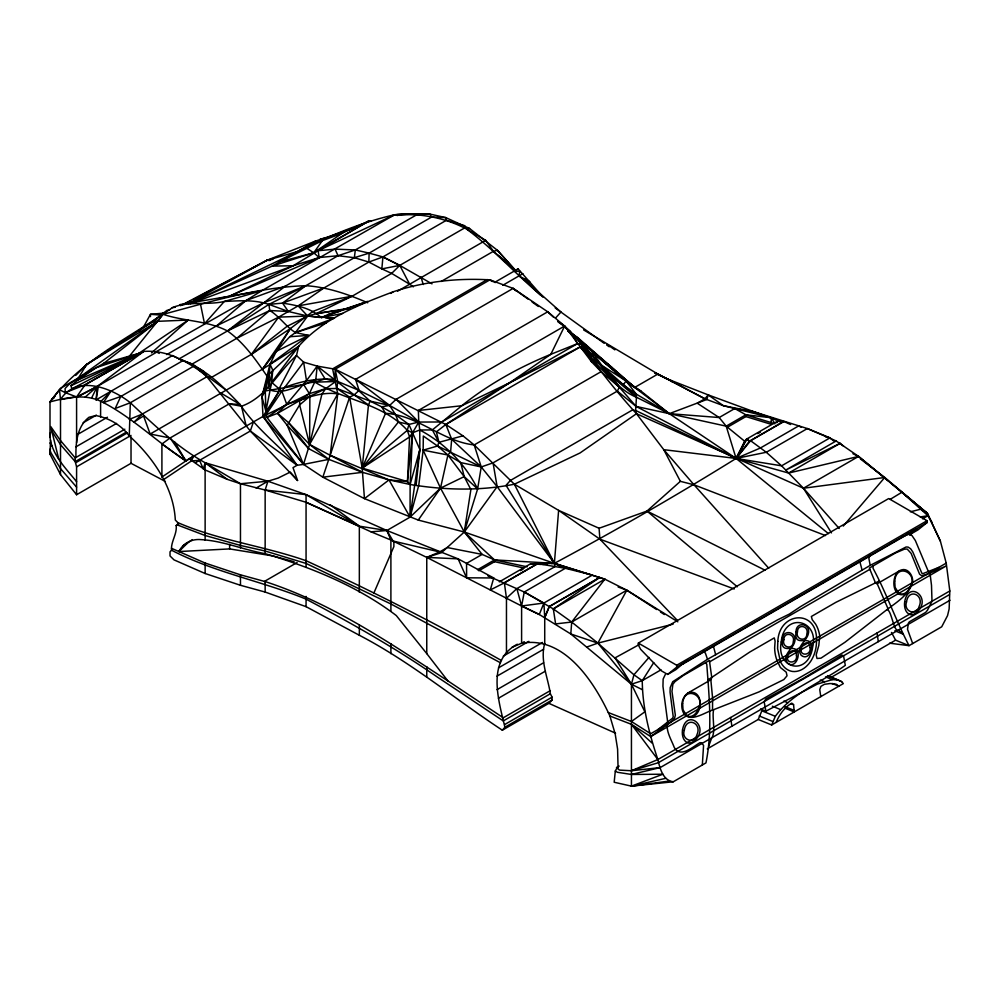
<?xml version="1.0" encoding="UTF-8"?>
<svg xmlns="http://www.w3.org/2000/svg" width="1000" height="1000" viewBox="0 0 1000 1000"><rect width="100%" height="100%" fill="white"/><g stroke="black" fill="none" stroke-linecap="round" stroke-linejoin="round"><path stroke-width="1.5" d="M705.575 662.638L706.775 664.3C709.188 697.075 712.55 730.312 705.962 762.9L673.3 781.762C662.862 780.588 659.875 768.1 657.85 759.538C649.338 734.112 642.463 707.7 642.262 680.662L653.737 662.613M353.612 228.275L315.413 241.137L272.175 266.1L190.037 303.337L297.262 251.625C328.4 236.312 360.712 222.4 394.625 214.75C419.4 213.05 444.888 217.45 466.887 229.237C494.2 249.713 516.75 275.35 542.95 296.988L518.112 268.85L515.638 270.575L497.425 250.312L469.487 228.45L445.812 217.613L431.562 217.075L369.125 253.125L354.35 257.7L305.85 285.7L268.913 304.4L227.45 330.962L178.95 358.975L192.175 364.05L206.8 376.675L250.325 431.025L297.087 465.275L263.012 416.425L261.938 396.788L265.287 390.962L303.6 384.475L309.375 393.663L309.875 396.262L309.6 444.45L303.512 464.4L297.087 465.275L293 467.638L297.562 480.5L290.238 472.088L278.125 478.088L267.925 481.225L240.463 483.738L227.162 479.312L205.138 469.975L189.163 458.762L161.988 476.975M165.325 481.438L131.025 463.312L76.588 494.738L60.512 474.588L60.512 399.562C76.45 374.387 111.725 387.725 130.338 402.75C153.537 424.5 177.237 447.262 205.113 462.725L240.463 483.738L265.15 490.025L306.062 502.275L371.037 531.825L386.875 530.513L410.05 517.137L418.75 485.412L423.15 450.163L423.325 436.05L437.525 446.012L447.912 455.012L460.737 462.6L481.238 466.95L493.05 462.863L617.325 391.112L619.338 387.225C609.138 371.138 593.763 359.475 582.975 343.888L626.062 380.988L669.287 413.663L736.1 458.438L828.413 533.612M776.175 722.375C779.275 714.725 784.538 707.25 791.812 703.15L793.575 704.712L794.237 711.938L784.812 708.1M178.95 358.975L192.175 364.05L236.912 338.225L278.637 317.137L298.137 305.875L324.113 287.875L368.85 262.05L369.125 253.125L355.325 249.95L335.075 249.137L318.087 250.725L293.175 265.75L229.5 296.225L218.975 298.488M839.212 528.488L803.45 488.237L636.475 413.713L580.037 452.962L514.362 484.212C479.925 491.087 444.588 490.163 410.138 484.487L407.45 481.587L409.588 436.938L407.3 430.325C382.925 403.363 344.487 400.462 314.95 382.163C299.75 382.688 285.738 395.487 270.55 390.138L268.412 387.413L269.975 364.237L276.337 351.275L290.4 328.537L312.875 311.438L352.075 296.238L391.65 273.4L399.775 265.387L464.588 227.963L469.487 228.45L466.887 229.237L485.675 240.338L493.438 251.3L515.638 270.575L513.763 271.35L519.85 271.337L518.825 276.012L528.875 281.062L523.5 278.913L540.45 295.012M873.175 565.887L873.05 568.3C886.55 593.337 895.812 620.388 909.05 645.662L941.712 626.8L947.537 615.638L949.137 608.95L949.812 590.975L946.225 563.125L940.4 541.188L927.35 513.375L858.575 456.413L836.112 440.938L807.362 428.562L754.137 411.812L723.388 405.688L704.912 398.8L657.887 374.05L583.65 329.925M501.475 660.537C437.762 624.5 372.6 591.213 306.062 560.725C263.85 545.925 218.863 540.5 177.688 522.55L175.312 520.025C173.65 487.312 152.938 457.35 129.262 435.925L130.338 402.75L193.85 366.087C212.325 374.55 226 390.163 240 404.387C255.562 427.738 278.05 444.988 297.087 465.275M702.325 765.013L703.575 745.387L701.438 742.763L700.013 742.675C693.15 746.513 680.25 758.6 674.237 747.387C671.312 739.5 665.362 730.662 667.675 722.013L662.95 686.312L663.138 679.062L665.263 674.587M464.588 227.963L464.762 225.725L446.425 220.263L382.925 256.925L368.85 262.05L354.35 257.7L338.038 255.712L319.2 257.538L293.175 265.75L190.175 303.762M506.463 652.9L506.463 598.237L516.862 588.612L555.037 566.575L554.375 563.35L558.625 510.375L514.362 484.212L474.188 444.938L462.962 435.838L445.838 424.5L335.15 369.212L317.188 366.1L303.625 362.15L296.5 355.5L298.625 346.388C323.088 318.5 359.338 304.637 393.212 291.788C424.3 281.537 457.275 277.913 489.875 279.875L513.162 288.387L547.712 311.8L564.663 326.012L610.913 375.887L636.438 397.25L669.287 413.663L726.2 426.163L744.638 441.225L746.6 439.087L777.85 421.037L781.95 422.425L783.85 421.512L790.6 424.525M768.713 568.212L694.025 484.812L663.763 449.675L636.475 413.713C616.525 391.962 598.175 368.25 580.812 344.212L577.513 343.625L550.812 354.325L509.688 382.75L445.838 424.5L451.675 439.263L450.613 451.8L447.912 455.012L440.5 488.125L418.263 520.075L364.462 498.638L322.825 477.175L303.512 464.4L263.012 416.425L278.688 391.838L279.288 388.4L296.5 355.5C277.725 372.425 266.537 397.238 241.475 406.25L229.088 403.925L170.1 437.975L161.912 444.012L161.912 476.85M177.65 358.275L172.488 355.513L96.112 399.888L97.275 386.425L143.675 351.425C176.588 349.012 201.388 372.562 226.175 390.15L262.438 369.212L298.625 346.388L271.675 382.375L265.887 411.188L266.9 417.375L303.512 464.4L328.787 459.363L362.5 472.325L389.012 479.9L410.138 484.487L410.05 517.137L440.5 488.125L464.2 476.613L477.625 488.938L464.3 532.013L441.512 552.65L426.763 557.4L390.9 540.025L371.037 531.825M76.588 481.688C65.788 468.25 52.237 455.213 50 437.35L50 401.912C81.025 359.7 130.588 337.375 172.325 307.663C188.538 300.775 207.237 305.4 224.3 301.475C239.137 300.75 254.613 299.513 268.913 304.4L269.762 310.5C279.625 316.475 285.7 326.5 295.45 332.562L308.663 335.4L269.975 364.237L272.762 370.112L271.675 382.375L281.875 391.213L286.688 404.15L277.6 413.3L266.9 417.375L263.012 416.425L189.163 458.762M495.3 282.575L489.875 279.875L335.15 369.212L370.175 401.15L368.475 404.963L362.188 468.113L364.462 498.638L389.012 479.9L407.45 481.587L412.55 432.788L418.762 422.05L418.363 410.475L564.663 326.012L591.425 361.675L601.087 371.675L619.338 387.225L636.112 406.425L736.1 458.438L788.662 473.05L858.575 456.413L882.712 476.2M617.6 766.775L615.3 771.038L614.175 782.25L631.438 786.137L673.3 781.762M277.6 413.3L288.625 422.713L309.6 444.45L328.787 459.363L308.738 448.675L287.225 425.337L277.6 413.3L299.762 400.562L309.375 393.663L315.788 379.787L317.188 366.1L354.162 394.913L368.475 404.963M50 437.35L50.512 432.512M416.1 485.438L419.85 449.487L419.762 430L418.762 422.05L396.138 399.312L389.637 405.425L381.625 406.788L370.175 401.15L336.938 388.5L325.712 388.663L309.375 393.663L263.012 416.425M354.35 257.7L355.325 249.95L418.312 213.863L396.725 214.613M76.588 494.738L76.588 466.838L75.213 461.637L75.213 457.875L75.975 457.512C75.562 443.363 76.912 426.5 89.038 417.25L95.913 415.575C109.113 418.075 121.137 425 129.262 435.925M677.837 621.825L626.825 590.212L604.85 579.175L554.375 563.35L494.538 559.913L464.3 532.013L470.875 489.575L464.2 476.613L447.912 455.012L423.15 450.163L440.5 488.125L464.3 532.013L482.137 554.4L494.538 559.913L527.087 566.825M601.087 371.675L474.188 444.938C442.025 441.337 418.1 415.15 385.525 413.338L381.625 406.788L395.6 414.75L408.913 424.45L419.85 449.487L410.05 517.137L389.012 479.9L330.163 455.275L337.75 393.862L332.625 368.875L487.35 279.538M96.112 399.888L98.25 386.938M474.188 444.938L481.238 466.95L477.625 488.938C464.988 463.638 444.637 443.2 419.762 430L412.55 432.788L409.588 436.938L362.188 468.113L349.625 397.15L336.938 388.5L337.7 381.475L335.15 369.212L335.15 379.55C317.987 377.612 300.85 381.35 284.8 387.312M60.512 474.588L50 454.175L50.512 451.25M50 454.175L50.512 440.05M50.512 448.375L50 451.213L60.512 468.625L76.588 487.125M178.85 524L176.188 525.538C177.225 534.225 170.725 541.65 171.525 550.2L170.025 551.862L170.025 555.95L173.988 559.862L205.138 573.513L240.463 585.288L265.15 592.05L306.062 606.663L359.338 635.262C410.312 661.737 454.75 698.85 502.325 730.2L504.9 727.237C498.663 700.512 486.087 660.888 517.312 644.212M502.325 730.2L549.312 703.075L552.075 700L552.075 697.175L550.35 693.75C547.888 677.325 540.013 660.7 544.637 643.7M512.013 647.262L521.6 643.263L521.6 605.988L524.263 592.013L565.337 568.3L592.35 575.075L543.913 603.038L521.6 605.988L426.763 557.4L426.763 653.612L447.788 680.837L503.288 717.775L550.35 690.612M269.975 364.237L261.938 396.788L265.887 411.188L265.287 390.962L269.288 373.925L298.625 346.388M268.412 387.413L272.762 370.112M869.8 555.1L868.888 558.562L870.2 565.363L800.775 606.462L789.325 614.087L777.412 619.95L707.513 659.287L672.712 681.725L670.2 687.625L670.062 692.062L673.225 716.8L672.575 718.188L658.062 729.5M407.45 481.587L362.188 468.113L407.3 430.325L408.913 424.45L418.762 422.05L441.788 421.987L577.513 343.625L570.35 331.238L559.012 321.987M419.85 449.487L410.138 484.487L412.55 432.788L407.3 430.325M163.65 479.562L191.45 460.938L199.55 460.35L203.337 469.012L205.113 462.725L267.925 481.225L306.062 494.637L386.875 530.513L458.113 558.85L493.725 577.962L490.3 589.95L504.375 582.863L537.625 563.663L565.337 568.3L554.375 563.35L464.3 532.013L418.263 520.075M758.225 719.475L761.862 710.825L775.325 716.312C792.7 692.525 822.138 682.075 845.312 665.337L843.55 655.837L841.925 655.075L803.825 678.075L765.738 699.062L764.137 701.688L765.9 711.188L817.312 684.125L832.262 679.613L838.238 679.987L841.663 681.637L843.325 683.6L771.688 724.963L758.225 719.475L707.262 748.9M771.688 724.963L775.325 716.312M664.488 377.85L708.213 394.9L706.787 399.5L669.287 413.663L636.112 406.425L617.325 391.112M426.763 653.612L396.287 615.55C357.8 586.188 311.262 567.487 265.15 553.663L265.15 490.025L267.925 481.225L256.137 488.038M262.538 394.1L269.288 373.925L266.7 375.662C255.538 359.312 243.812 342.512 227.45 330.962C207.763 320.538 184.163 321.438 163.15 314.325L127.963 357.987M195.475 462.7L250.325 431.025L253.4 421.975M708.725 746.175L711.612 738.162C716.075 732.412 711.675 716.6 713.688 709.663L758.95 691.912L783.85 679.575L787.038 675.775L786.225 672.163L780.413 667.537L777.075 660.6A31 22.925 -81 0 1 774.638 647.837L775.113 641.1L774.262 637.9L749.762 652.05L708.188 679.775M423.15 450.163L437.525 446.012L438.95 442.312L436.375 431.863L445.838 424.5L580.087 347L583 347.225C602.075 362.812 612.825 387.5 636.438 397.25L635.65 410.487L636.475 413.713M487.912 575.9L524.263 592.013L543.913 603.038L539.288 614.475L570.812 633.987L631.438 684.212L642.375 689.712M385.525 413.338L362.188 468.113L398.413 421.975L395.6 414.75L389.637 405.425L355.575 379.363L513.162 288.387L528.288 299.25M373.8 593.2L393.875 546.613L393.875 542.375L386.875 530.513L359.338 526.175L306.062 502.275M191.45 460.938L193.5 456.25L185.9 460.938C157.662 442.512 133.3 418.237 103.4 402.587C86.613 393.35 67.562 397.25 50 401.912L60.35 388.4L103.575 363.45L157.675 321.325L163.625 312.688L163.15 314.325C209.887 301.925 257.3 287.2 305.85 285.7C327.388 287.075 348.05 294.237 367.713 302.775M712.537 710.325L712.588 698.025L710.837 679.775L711.775 677.663L709.388 660.438L683.188 675.575L675.013 681.587L672.862 684.3L671.963 691.375L675.35 715.225L674.513 718.3L670.675 722.225L650.688 736.587L631.438 724.325L609.9 716.012C594.587 682.575 564.388 635.438 521.6 643.263L524.288 641.7M183.175 360.487L120.738 396.525L115.213 408.488L130.338 402.75M91.613 397.987L97.275 386.425L156.812 352.05L159.238 353.413M564.663 326.012L550.812 354.325A444.325 300.175 10.4 0 0 461.75 405.75L432.362 429.925L419.762 430M418.762 422.05L389.637 405.425L359.075 390.387L337.7 381.475L335.637 381.512L325.712 388.663L309.875 396.262L299.625 404.913L287.225 425.337L303.512 464.4M586.8 647.038L597.863 643.112L626.825 590.212L656.6 609.5M138.5 331.312L143.312 327.362L150.475 314.312L164.188 313.087M278.688 391.838L266.325 414.212L281.875 391.213L303.625 362.15L306.475 380.637L286.688 404.15L266.9 417.375M745.938 440.637L736.1 458.438C676.7 495.363 616.038 530.325 554.375 563.35L551.462 563.575M776.862 422.788L777.85 421.037M85.025 397.262L97.275 386.425L76.588 396.912L65.3 392.663L65.075 388.5L68.812 384.6L78.5 377.925L86.587 364.425L157.012 318.988M84.963 366.95L86.587 364.425L157.675 321.325L188.263 320.037L151.5 352.912M325.712 388.663L321.95 394.038L309.6 444.45L362.5 472.325L322.825 477.175L349.625 397.15L354.162 394.913L359.075 390.387L355.575 379.363M76.588 396.912L85.15 384.762L143.675 351.425L85.15 384.762L65.3 392.663L59.475 389.675L60.512 399.562L76.588 396.912L76.588 442.6M293.175 265.75L272.175 266.1L313.75 252.787L322.312 240.662L339.787 234.188L368.55 221.15L371.438 220.787M418.363 410.475L461.75 405.75L509.688 382.75L580.087 347L591.287 358.663L626.062 380.988L636.237 394.1L636.438 397.25L623.375 384.7L626.062 380.988L592.438 352.425L592.775 356.388M464.3 532.013L497.137 486.662L493.05 462.863M294.113 561.725L273.125 555.975L229.625 548.913L178.912 551.55C183.062 543.05 192.013 538.612 201.3 539.65C223.25 540.862 243.6 549.862 265.15 553.663M306.475 380.637L317.188 366.1L325.087 378.875L335.637 381.512L314.95 382.163L325.087 378.875M350.05 308.087L316.262 313.6L307.688 316.038L287.013 326.362L251.4 354.375L278.637 317.137L307.688 316.038L334.425 318.163L295.45 332.562L289.788 336.712L276.337 351.275L262.438 369.212L290.4 328.537L251.4 354.375L211.825 377.212L206.875 376.75L142.062 414.175L129.262 419.425M499.3 581.862L530.55 563.812L554.375 563.35L604.85 579.175L571.7 622.038L570.812 633.987L597.863 643.112L633.938 674.788L642.262 680.662L661 669.837M831.475 532.9L803.45 488.237L781.587 465.825L736.1 458.438L726.2 426.163L719.175 417.537L697.262 403.212L704.912 398.8L708.213 394.9L775.688 419.75M843.275 526.075L884.737 477.488L927.35 513.375L940.4 541.188M649.013 657.4L633.938 674.788L631.438 684.212L631.438 786.137L669.525 781.012M555.763 317.8L560.938 312.062L604.163 343.3M82.425 368.95L86.587 364.425L75.713 375.375M55.038 396.188L51.775 399.475L54 397.975M142.062 414.175L133.988 422.163L143.55 415.913L150.162 434.038L170.1 437.975L185.9 460.938L161.912 444.012M178.912 551.55L187.438 543.138L192.325 539.637M650.688 736.587L946.237 565.95L926.25 574.663L921.612 575.638L919.6 574.212L911.087 553.325L907.163 549.025L904.338 549.188L895.562 552.95L869.362 568.088L875.55 583.112L877.2 583.725L900.062 570.525C907.438 566.487 913.65 575.85 912.588 582.55C908.888 594.888 896.637 602.238 886.975 609.612L845.037 642.212L820.95 658.162L816.988 658.487L816.175 654.875L818.825 645.35L819.762 635.962A31 22.925 -81 0 0 815.662 624.15L812.212 619.675L811.363 616.487L835.85 602.35L879.15 581.062M825.487 535.562L694.025 484.812L680.362 481.337L646.963 511.075L599.087 528.263L558.625 510.375L599.888 539.163L677.325 620.35M907.325 533.15L909.825 534.6L917.987 529.888L927.062 522.587L927.062 520.712L888.7 498.55L638.337 643.1L638.337 644.987L640.638 649.325L661.375 670.812L667.638 674.425L675.788 669.712L687.325 660.05M166.788 354.588L216.812 325.7L245.95 300.587L261.575 290.812L394.625 214.75L429.9 214.088L445.812 217.613L446.425 220.263M236.912 338.225L269.762 310.5L288.387 311.512L307.688 316.038L319.8 317.462M106.587 363.512L103.575 363.45L139.963 353.125L71.787 388.913L71.062 385.712L77.962 379.95L96.45 367.562L139.963 353.125L137.375 354.775M667.638 674.425L676.712 667.138L927.062 522.587M909.825 534.6L916.725 529.062L910.913 531.237M710.837 679.775L687.975 692.975C681.3 697.487 679.938 707.812 684.338 714.338C691.538 722.513 705.512 711.938 713.688 709.663M900.062 570.525C890.312 575.35 892.05 599.2 905.387 594.025M693.312 716.475C704.087 711.275 702.1 688.075 687.975 692.975M355.325 249.95L338.038 255.712L285.312 286.163L227.45 330.962L269.762 310.5M324.113 287.875L282.538 303.113L288.387 311.512L268.913 304.4L282.538 303.113L305.85 285.7L263.9 302.738L216.812 325.7M608.288 712.562L631.438 721.5L644.862 711.812L631.438 684.212L615.05 657.875L639.6 644.375M78.5 377.925L157.675 321.325L151.875 321.95L166.95 310.375L169.638 309.788M322.312 240.662L279.312 261.988L313.75 252.787L346.262 230.45M524.263 592.013L553.325 608.925L599.7 577.487L549.25 606.562L544.725 617.625L544.725 644.25M137.213 354.438L188.263 320.037M150.162 434.038L226.175 390.15M390.65 293.412L393.212 291.788M397.575 291.2L485.675 240.338M890.113 499.4L901.925 492.25L927.95 515.725L932.025 522.487M143.312 327.362L155.9 319.812M229.5 296.225L319.2 257.538L318.087 250.725L368.55 221.15L313.75 252.787L306.425 248.05M154.95 352.375L245.95 300.587L285.312 286.163M83.138 422.775L96.35 415.138M77.975 434.25L107.45 417.225M75.975 446.825L116.538 423.413M124.838 429.212L75.213 457.875L60.512 440.588L50.725 426.575L58.725 459.038M126.188 432.212L75.213 461.637L60.512 444.65L51.625 430.712M75.975 462.575L127.35 432.912M76.588 466.838L131.025 435.412M441.15 281.488L493.438 251.3L497.425 250.312L515.638 270.575L497.912 255.225M494.862 282.262L518.112 268.85M502.8 285.262L522.9 273.663M396.138 399.312L547.712 311.8L553.362 317.062M183.325 545.513L187.438 543.138M171.525 548.312L205.138 563.05L240.463 574.825L264.45 581.4L297.113 562.537M629.5 384.025L634.712 387.425L657.887 374.05L704.912 398.8M466.613 577.812L458.113 558.85L426.763 557.4L439.637 551.95L447.287 547.537L482.137 554.4L466.562 563.387L466.613 577.812L493.725 577.962M754.137 411.812L734.75 408.55L719.175 417.537L669.287 413.663L636.237 394.1L610.913 375.887M477.488 569.763L494.538 559.913L494.538 561.688L478.8 570.788M726.2 426.163L745.888 414.8L771.237 417.738L780.163 421.35M727.513 427.188L745.888 416.575L771.237 424.325L771.237 417.738L723.388 405.688L708.213 394.9M520.513 570.625L523.15 569.1M748.587 438.95L744.638 441.225L736.1 458.438L663.763 449.675L680.362 481.337M757.8 433.625L760.425 432.113M504.087 582.863L537.625 563.663M781.95 422.425L749.338 441.262L736.1 458.438L635.65 410.487L632.188 410.163L510.312 480.525L506.025 485.325L554.375 563.35L561.337 566.788M783.85 421.512L750.6 440.712L749.338 441.262L746.6 439.087L736.1 458.438L766.287 452.275L807.362 428.562L830.013 437.863L833.55 440.838M599.7 577.487L549.288 606.587L544.725 617.625L543.913 603.038M836.162 440.962L785.75 470.075L840.2 443.3L843.6 446.225M618.138 586.987L626.825 590.212L571.7 622.038L555.612 623.913L553.325 608.925L604.85 579.175M788.662 473.05L840.2 443.3M503.288 656.112L528.837 641.363M498.462 667.875L542.5 642.45M497.013 676.15L543.587 649.262M497.013 689.663L543.587 662.775M498.413 698.263L545.1 671.3M550.35 693.75L503.288 720.925L437.413 677.087C395.5 648.05 351.05 623.025 306.062 599.125C261.812 581.038 214.163 572.413 171.525 550.2M504.9 724.412L552.075 697.175M504.9 727.237L552.075 700M922.588 518.812L927.95 515.725L927.35 513.375L890.925 483.05M638.337 643.1L676.712 665.25L927.062 520.712M682.688 664.175L916.725 529.062M709.587 661.85L869.862 569.312M946.225 563.125L650.688 733.75L631.438 721.5M616.45 767.625L619.15 766.075M609.9 716.012L615.175 733.875L617.6 749.137L618.088 769.188L619.725 770.125L631.438 770.738L657.85 759.538L949.812 590.975M949.4 594.663L658.263 762.75L631.438 770.738L660.188 767.588L950 600.262M831.213 677.337L895.588 640.175L909.05 645.662L889.562 643.188M188.438 303.663L266.962 260.3L315.413 241.137M78.45 396.538L97.275 386.425M183.762 304.675L190.575 301.038M193.312 299.587L266.962 260.3L297.262 251.625M870.2 565.363L906.075 546.987L908.1 547.087L910.65 548.8L912.788 551.925L921.875 573.25L922.987 573.6L938.85 567.388M180.512 305.712L266.962 260.3L272.95 259.325M276.337 351.275L308.663 335.4L289.788 336.712M71.062 385.712L139.963 353.125L77.962 379.95M318.087 250.725L394.625 214.75L418.312 213.863M354.45 306.688L367.388 301.5L328.237 314.513L321.312 317.638C310.887 307.913 296.137 305.238 282.538 303.113M390.8 216.412L394.625 214.75L397.6 215.55M309.875 396.262L299.762 400.562L299.625 404.913L309.6 444.45L337.75 393.862C319.637 391.275 303.55 399.575 286.688 404.15M901.462 537.175L908.263 534.288L911.888 535.45L915.375 540.575L928.35 571.5L929.925 572.537L931.5 585.3L932 601.263L927.45 610.25L925.688 612.388L909.35 621.812L908.325 623.312L907.525 629.35L912.688 643.55M303.6 384.475L315.788 379.787M367.388 301.5L321.312 317.638L342.587 313.45M120.738 396.525L103.4 402.587L111.137 390.938L100.6 401.8L100.6 417.075M642.262 680.662L631.438 684.212L597.863 643.112L571.7 622.038L553.325 608.925M176.188 525.538L177.688 525.062L205.138 535.513L240.463 545.45L265.15 551.013L306.062 563.438L390.9 603.975L500.538 662.825M326.262 322.887L295.45 332.562L307.688 316.038L298.137 305.875L352.075 296.238L316.262 313.6L334.787 310.863M432.362 429.925L438.95 442.312L462.962 435.838M328.237 314.513L339.913 311.175M345.75 309.513L350.125 308.25M910.362 511.825L920.812 509.162L927.35 513.375M597.863 643.112L673.125 624.15M615.3 771.038L617.475 772.288L631.438 774.463L660.188 767.588M320.15 239.175L329.2 237.1M665.75 778.325L631.438 786.137L662.862 774.225L631.438 774.463M432 283.85L399.775 265.387L381.85 268.888L368.85 262.05M407.65 214.387L410.513 213.875M180 304.6L261.575 290.812L224.3 301.475L204.525 323.75L200.413 303.75M920.25 516.938L927.95 515.725M337.875 310.413L340.962 309.95M344.05 309.5L347.137 309.037M172.325 307.663L175.338 307.225M542.625 564.438L547.038 564.038M539.775 564.45L547.075 563.9M426.125 213.863L416.675 214.525L429.9 214.088L431.562 217.075M325.675 317.812L334.425 318.163M229.088 403.925L240 404.387L220.45 392.825M266.962 260.3L269.938 260.487M162 315.163L150.475 314.312L150.475 316.613M265.15 490.025L306.062 494.637L359.338 526.175L359.338 592.225M530.55 563.812L535.4 564.775M825.837 436.962L830.013 437.863L781.587 465.825L766.287 452.275L750.6 440.712L736.1 458.438L760.45 447.975L798.625 425.938L801.325 427.262M494.538 561.688L524.138 568.075M370.175 401.15L389.637 405.425M393.1 541.038L439.637 551.95M398.413 421.975L408.913 424.45M369.125 253.125L382.925 256.925L399.775 265.387L409.65 284.225L413.375 286.837M264.45 581.4L265.15 581.587C331.325 603.013 389.988 642.987 447.788 680.837M654.887 373.175L668.75 379.613M734.75 408.55L745.888 414.8L774.912 423.75L771.237 417.738M734.225 588.975L599.888 539.163L599.087 528.263M451.675 439.263L481.238 466.95L497.137 486.662L554.375 563.35L568.875 568.725M655.125 372.938L657.887 374.05M894.85 630.763L902.925 634.062L898.625 630.188C893.725 633.013 891.55 609.625 886.975 609.612M827.463 675.6L838.238 679.987M828.2 676.15L841.663 681.637M825.525 676.862L832.262 679.613M832.113 683.45L838.838 686.188L836.05 684.188L830.15 683.525L824.475 684.287L820.938 686.338L819.75 689.6L820.775 696.625M820.275 680.025L824.325 681.663M790.888 703.612L793.575 704.712M783.787 701.087L787.825 702.738M784.837 706.6L794.262 710.45M772.375 706.225L780.45 709.525M760.512 709L765.9 711.188M759.237 715.962L772.7 721.45M399.775 265.387L382.925 256.925L381.85 268.888L391.65 273.4L409.65 284.225M521.6 605.988L539.288 614.475L521.6 605.988L516.862 588.612M437.525 446.012L481.238 466.95M548.625 703.225L615.6 733.213M852.938 453.738L858.575 456.413L803.45 488.237L884.737 477.488L860.387 458.95M530.237 282.288L523.5 278.913L560.938 312.062L555.212 307.95M765.2 570.288L646.963 511.075L737.312 586.788M567.975 330.887L577.612 337.488L634.712 387.425L626.062 380.988L641.275 391.325L669.287 413.663M605.138 362.837L609.138 365.15L634.712 387.425L621.425 376.987M636.025 388.212L641.275 391.325M192.175 364.05L204.013 371.562L206.875 376.75M603.913 361.825L609.138 365.15M605.988 363.787L608.5 365.4M660.487 612.025L664.362 614.538M489.875 279.875L492.35 281.5M606.7 345.025L609.237 346.763M568.025 330.75L578.112 338.575L614.675 370.788M557.95 321.838L560.462 323.6M607.413 344.562L614.85 349.862M703.075 651.35L705.337 652.975L707.513 659.287M532.062 301.962L538.375 306.488M330.05 504.7L359.338 526.175M227.162 479.312L205.113 462.725L205.138 540.3M634.712 387.425L615.225 371.975L614.263 369.925L557.875 321.062M591.263 350.525L612.25 367.8M513.162 288.387L516.625 291.275M885.062 478.162L888.575 481.087M313.75 252.787L319.2 257.538M623.375 384.7L602.2 365.938L592.438 352.425M652.15 743.125L631.438 724.325L657.85 759.538M568.025 330.7L571.413 333.913M577.612 337.488L590.588 354.775L591.287 358.663L619.338 387.225M250.325 431.025L297.562 480.5M288.625 422.713L308.738 448.675M671.175 380.5L672.013 381.788M50 442.9L52.175 446.5M174.575 441.9L185.9 460.938M891.5 632.438L895.588 640.175M514.362 484.212L554.375 563.35M578.112 338.575L580.812 344.212M877.2 583.725L888.125 608.95M335.075 249.137L338.038 255.712M386.875 530.513L390.9 540.025L390.9 610.887M420.962 277.062L423.275 284.513M859.837 561.613L862.1 570.15M713.4 646.162L715.662 654.7M460.737 462.6L464.2 476.613M878.312 641.65L877.05 632.987M731.875 726.2L730.612 717.525M241.475 406.25L246.163 425.85M504.375 582.863L506.463 598.237M591.287 358.663L591.425 361.675M745.888 414.8L745.888 416.575M676.712 665.25L676.712 667.138M426.763 666.712L426.763 676.8M390.9 643.7L390.9 653.7M359.338 625.288L359.338 635.262M306.062 494.637L306.062 566.45M306.062 596.4L306.062 606.663M265.15 581.587L265.15 592.05M240.463 483.738L240.463 547.9M240.463 574.825L240.463 585.288M229.625 544.362L229.625 548.913M205.138 563.05L205.138 573.513M177.688 522.55L177.688 525.062M131.025 436.962L131.025 463.312M682.638 703.55L683.025 709.75L686.737 715.775A11.15 8.012 -76.8 0 0 698.1 709.212C706.663 695.337 684.087 684.837 682.638 703.55M777.825 641.363L777.588 648.625L780.438 661.675A27.163 19.5 -76.8 0 0 792.375 671.45C800.288 672.412 807.138 666.963 811.15 660.612A27.163 19.5 -76.8 0 0 816.488 640.863C817.987 608.875 779.125 611.237 777.825 641.363M781.237 641.963C775.863 669.163 808.363 676.762 812.675 647C819.525 619.438 783.962 611.725 781.237 641.963M782.4 639.625C780.312 654.875 793.337 644.225 797.387 651.05C800.45 656.888 794.5 668.9 787.638 663.175C781.525 654.825 793.125 648.988 794.7 641.775C797.588 631.538 782.487 628.538 782.4 639.625M783.825 639.775C781.55 647.625 793.175 650.3 793.275 641.625C795.562 633.775 783.938 631.1 783.825 639.775M796.012 631.775C793.925 647.013 806.938 636.375 811 643.188C814.05 649.025 808.112 661.05 801.237 655.325C795.125 646.975 806.725 641.137 808.312 633.913C811.2 623.688 796.087 620.688 796.012 631.775M797.438 631.925C795.15 639.775 806.775 642.45 806.888 633.775C809.175 625.913 797.55 623.25 797.438 631.925M894.725 581.1L895.1 587.3L898.825 593.325A11.15 8.012 -76.8 0 0 910.188 586.775C918.737 572.888 896.175 562.4 894.725 581.1M682.513 729.975C681.7 734.812 683.075 741.8 688.587 743.075A11.738 6.775 -60 0 0 696.888 738.275C707.987 724.488 686.062 709.062 682.513 729.975M684.3 730.275C680.975 739.762 694.375 744.887 696.925 734.788C702.412 722.925 686.213 716.038 684.3 730.275M796.438 655.337C798.112 663.85 784.812 664.388 787.887 655.8C788.512 650.113 797.087 648.238 796.438 655.337M810.037 647.475C811.725 656 798.425 656.538 801.488 647.938C802.125 642.262 810.688 640.375 810.037 647.475M904.7 601.7C903.888 606.525 905.275 613.525 910.775 614.788A11.738 6.775 -60 0 0 919.075 610C930.175 596.2 908.25 580.788 904.7 601.7M906.5 601.987C903.162 611.487 916.575 616.613 919.112 606.512C924.6 594.65 908.413 587.762 906.5 601.987"/></g></svg>
